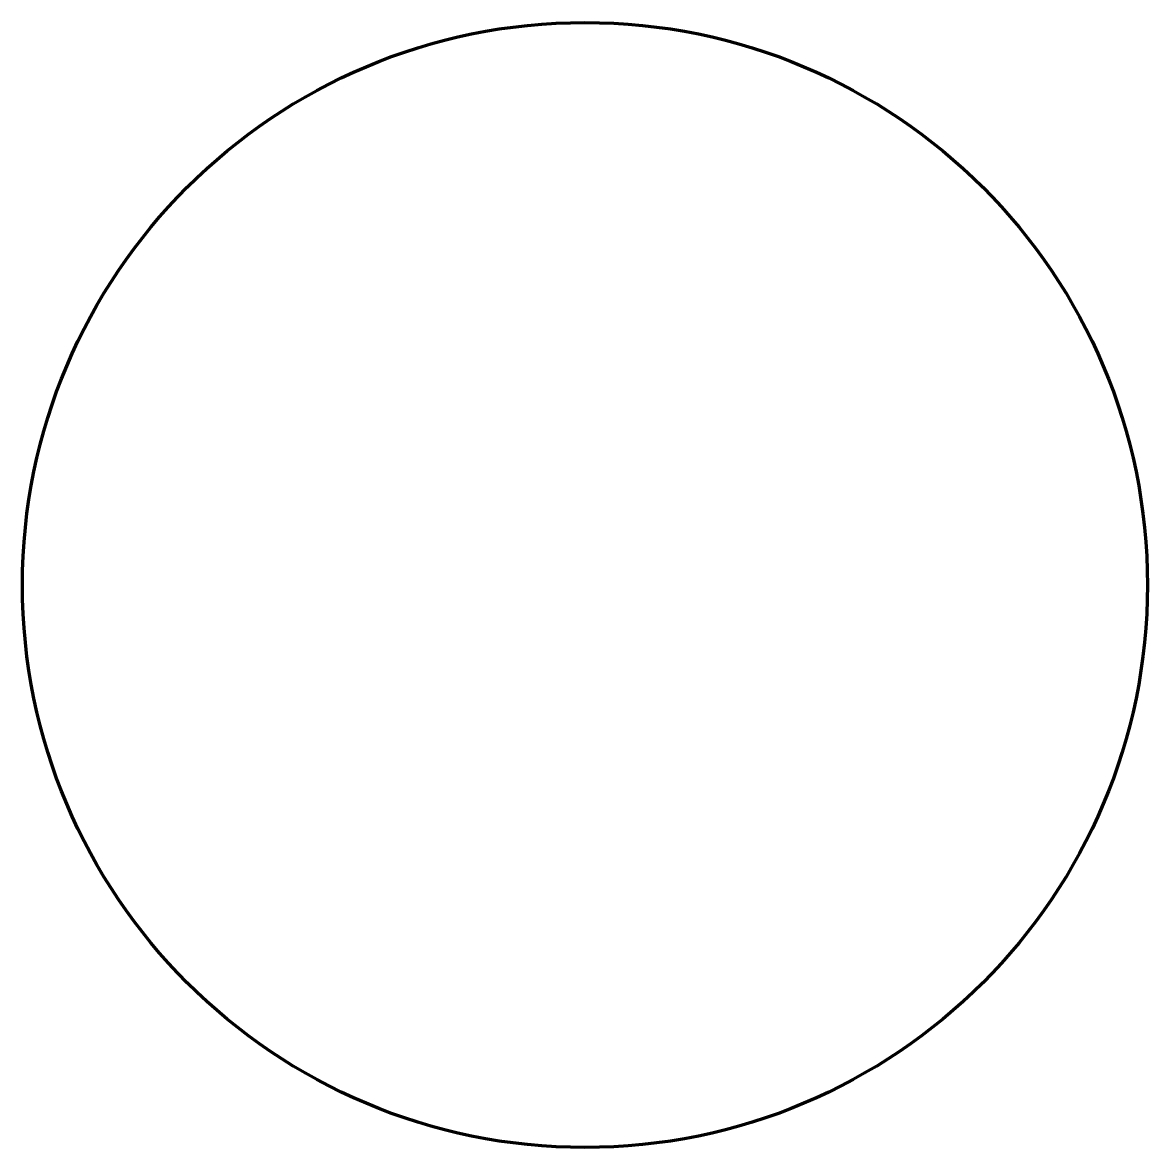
# Model space of a CAD drawing. Extents: x 41 to 1541, y 980 to 2480.
import ezdxf

# ---------------------------------------------------------------- set-up
doc = ezdxf.new("R2010")
doc.units = 0
doc.layers.add('mainlayer', color=1, linetype='CONTINUOUS', lineweight=100)

msp = doc.modelspace()

# ---------------------------------------------------------------- linework, layer by layer
at = {"layer": 'mainlayer', "color": 0}
for points in [[(41.3, 1729.6), (41.3, 2143.8), (377.1, 2479.6), (791.3, 2479.6)], [(791.3, 2479.6), (1205.6, 2479.6), (1541.3, 2143.8), (1541.3, 1729.6)], [(791.3, 979.6), (377.1, 979.6), (41.3, 1315.4), (41.3, 1729.6)], [(1541.3, 1729.6), (1541.3, 1315.4), (1205.6, 979.6), (791.3, 979.6)]]:
    msp.add_open_spline(points, degree=3, dxfattribs=at)

doc.saveas('drawing.dxf')
